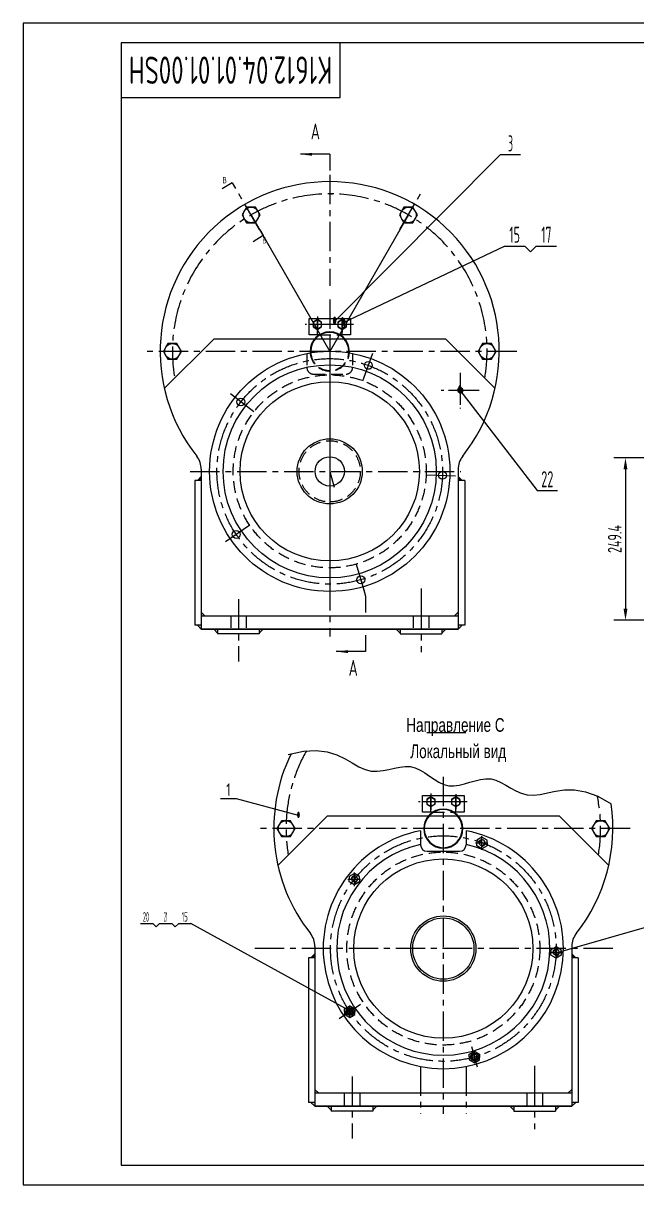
# Model space of a CAD drawing. Header units: millimetres. Extents: x 0 to 2520, y -70 to 1782.
# Drawn here: x 0 to 941, y 0 to 1782 of the extents above; entities that cross this region are included whole.
import ezdxf
from ezdxf.enums import TextEntityAlignment as Align

# ---------------------------------------------------------------- set-up
doc = ezdxf.new("R2010")
doc.units = ezdxf.units.MM
doc.header["$LTSCALE"] = 60
doc.linetypes.add('F', pattern=[0.75, 0.5, -0.25])
doc.linetypes.add('G', pattern=[2, 1.25, -0.25, 0.25, -0.25])
for name, color, linetype in [('01', 7, 'Continuous'), ('02', 1, 'Continuous'), ('04', 2, 'F'), ('05', 4, 'G'), ('08', 1, 'Continuous'), ('11', 3, 'Continuous')]:
    doc.layers.add(name, color=color, linetype=linetype)
doc.styles.get("Standard").update_dxf_attribs({"font": 'isocp', "width": 0.707, "bigfont": 'intecad.shx'})
doc.dimstyles.new('INTE', dxfattribs={"dimscale": 6, "dimtxt": 3.5, "dimasz": 3, "dimexe": 3, "dimexo": 0, "dimgap": 1, "dimtad": 1, "dimdec": 3, "dimdsep": 46, "dimtxsty": 'Standard', "dimcen": 0, "dimclrd": 1, "dimclre": 1, "dimclrt": 3, "dimaunit": 1, "dimadec": 0, "dimazin": 0, "dimtfac": 1, "dimtmove": 0, "dimatfit": 0, "dimfxl": 0, "dimarcsym": 0})

# ---------------------------------------------------------------- blocks, each defined once
blk = doc.blocks.new('*U23', base_point=(251.96, 168.31))
at = {"layer": '01'}
for p, q in [((251.96, 168.31), (251.96, 182.31)), ((195.96, 168.31), (251.96, 168.31))]:
    blk.add_line(p, q, dxfattribs=at)
blk = doc.blocks.new('*U24')
at = {"layer": '01'}
for points in [[(415, 292), (25, 292)], [(25, 292), (25, 5)], [(415, 5), (415, 292)], [(25, 5), (415, 5)]]:
    blk.add_lwpolyline(points, dxfattribs=at)
at = {"layer": '02'}
for points in [[(420, 297), (0, 297)], [(0, 297), (0, 0)], [(420, 0), (420, 297)], [(0, 0), (420, 0)]]:
    blk.add_lwpolyline(points, dxfattribs=at)
blk = doc.blocks.new('*U25', base_point=(4494.68, 17.39))
at = {"layer": '01'}
blk.add_circle((4494.68, 17.39), 1.28, dxfattribs=at)
at = {"layer": '02'}
blk.add_arc((4494.68, 17.39), 1.6, 260, 170, dxfattribs=at)
blk = doc.blocks.new('*D35')
at = {"layer": '08', "color": 1, "lineweight": -2, "ltscale": 0.6}
for p, q in [((1117.8, 1115.4), (905.7, 1115.4)), ((923.7, 1097.4), (923.7, 884)), ((973.9, 866), (905.7, 866))]:
    blk.add_line(p, q, dxfattribs=at)
at = {"layer": '08', "color": 1, "ltscale": 0.6}
for points in [[(920.7, 1097.4), (926.7, 1097.4), (923.7, 1115.4)], [(920.7, 884), (926.7, 884), (923.7, 866)]]:
    blk.add_solid(points, dxfattribs=at)
at = {"layer": 'Defpoints', "color": 0, "ltscale": 0.6}
for p in [(1117.8, 1115.4), (923.7, 866), (973.9, 866)]:
    blk.add_point(p, dxfattribs=at)
at = {"layer": '08', "color": 3, "ltscale": 0.6, "insert": (907.2, 990.7), "char_height": 21, "attachment_point": 5, "rotation": 90}
blk.add_mtext('249.4', dxfattribs=at)
blk = doc.blocks.new('*U62')
at = {"layer": '01'}
for p, q in [((0, 8.9), (-8, 4.3)), ((-8, 4.3), (-8, 0)), ((-8, -4.3), (-8, 0)), ((8, 4.3), (0, 8.9)), ((8, 0), (8, 4.3)), ((0, -8.9), (-8, -4.3)), ((8, -4.3), (0, -8.9)), ((8, 0), (8, -4.3))]:
    blk.add_line(p, q, dxfattribs=at)
blk.add_circle((0, 0), 4, dxfattribs=at)
at = {"layer": '02'}
blk.add_arc((0, 0), 5, 265.8682, 183.1341, dxfattribs=at)
at = {"layer": '05'}
for p, q in [((8.6, 0), (-8.8, 0)), ((0, 9.4), (0, -9.4))]:
    blk.add_line(p, q, dxfattribs=at)
blk = doc.blocks.new('*U63')
at = {"layer": '01'}
for p, q in [((0, 8.9), (-8, 4.3)), ((-8, 4.3), (-8, 0)), ((-8, -4.3), (-8, 0)), ((8, 4.3), (0, 8.9)), ((8, 0), (8, 4.3)), ((8, 0), (8, -4.3)), ((0, -8.9), (-8, -4.3)), ((8, -4.3), (0, -8.9))]:
    blk.add_line(p, q, dxfattribs=at)
at = {"layer": '05'}
for p, q in [((-9.9, 0), (9.3, 0)), ((0, -10.7), (0, 10.3))]:
    blk.add_line(p, q, dxfattribs=at)

msp = doc.modelspace()

# ---------------------------------------------------------------- hatches: boundary and pattern name
at = {"layer": '02', "ltscale": 0.6}
for points in [[(273.0863, 1086.4796), (267.0863, 1080.4796), (273.0863, 1080.4796)], [(667.0863, 1086.4796), (667.0863, 1080.4796), (673.0863, 1080.4796)], [(447.3186, 354.35), (441.3186, 348.35), (447.3186, 348.35)], [(841.3186, 354.35), (841.3186, 348.35), (847.3186, 348.35)]]:
    msp.add_hatch(color=256, dxfattribs=at).paths.add_polyline_path(points)
h = msp.add_hatch(color=256, dxfattribs=at)
h.paths.add_polyline_path([(273.0863, 878.4796), (273.0863, 872.4796), (279.0863, 872.4796)])
h.paths.add_polyline_path([(273.0863, 858.4796), (267.0863, 858.4796), (273.0863, 852.4796)])
h.paths.add_polyline_path([(298.0863, 852.4796), (292.0863, 852.4796), (298.0863, 846.4796)])
h.paths.add_polyline_path([(368.0863, 852.4796), (362.0863, 852.4796), (362.0863, 846.4796)])
h = msp.add_hatch(color=256, dxfattribs=at)
h.paths.add_polyline_path([(578.0863, 852.4796), (572.0863, 852.4796), (578.0863, 846.4796)])
h.paths.add_polyline_path([(648.0863, 852.4796), (642.0863, 852.4796), (642.0863, 846.4796)])
h.paths.add_polyline_path([(667.0863, 878.4796), (661.0863, 872.4796), (667.0863, 872.4796)])
h.paths.add_polyline_path([(673.0863, 858.4796), (667.0863, 858.4796), (667.0863, 852.4796)])
h = msp.add_hatch(color=256, dxfattribs=at)
h.paths.add_polyline_path([(447.3186, 146.35), (447.3186, 140.35), (453.3186, 140.35)])
h.paths.add_polyline_path([(447.3186, 126.35), (441.3186, 126.35), (447.3186, 120.35)])
h.paths.add_polyline_path([(472.3186, 120.35), (466.3186, 120.35), (472.3186, 114.35)])
h.paths.add_polyline_path([(542.3186, 120.35), (536.3186, 120.35), (536.3186, 114.35)])
h = msp.add_hatch(color=256, dxfattribs=at)
h.paths.add_polyline_path([(752.3186, 120.35), (746.3186, 120.35), (752.3186, 114.35)])
h.paths.add_polyline_path([(822.3186, 120.35), (816.3186, 120.35), (816.3186, 114.35)])
h.paths.add_polyline_path([(841.3186, 146.35), (835.3186, 140.35), (841.3186, 140.35)])
h.paths.add_polyline_path([(847.3186, 126.35), (841.3186, 126.35), (841.3186, 120.35)])

# ---------------------------------------------------------------- linework, layer by layer
at = {"ltscale": 0.6}
for p, q in [((438.3863, 1329.2596), (501.8863, 1329.2596)), ((438.3863, 1303.8596), (438.3863, 1329.2596)), ((501.8863, 1329.2596), (501.8863, 1303.8596)), ((453.8391, 1303.8596), (438.3863, 1303.8596)), ((501.8863, 1303.8596), (486.3336, 1303.8596)), ((612.6186, 597.13), (676.1186, 597.13)), ((612.6186, 571.73), (612.6186, 597.13)), ((676.1186, 597.13), (676.1186, 571.73)), ((628.0713, 571.73), (612.6186, 571.73)), ((676.1186, 571.73), (660.5658, 571.73))]:
    msp.add_line(p, q, dxfattribs=at)
for centre in [(451.0863, 1319.7596), (489.1863, 1319.7596), (625.3186, 587.63), (663.4186, 587.63)]:
    msp.add_circle(centre, 6.5, dxfattribs=at)
at = {"layer": '01', "ltscale": 0.6}
for p, q in [((470.0863, 1580.967), (470.0863, 1555.967)), ((320.4596, 1537.0321), (325.5174, 1528.4054)), ((362.4177, 1465.4671), (367.6427, 1456.9407)), ((362.8301, 1464.7942), (368.0551, 1456.2678)), ((470.0863, 1188.1092), (470.0863, 1183.3796)), ((470.0863, 1119.4796), (470.0863, 1094.4796)), ((470.0863, 1119.4796), (470.0863, 1094.4796)), ((273.0863, 1097.8084), (273.0863, 852.4796)), ((470.0863, 1094.4796), (470.0863, 1079.4796)), ((470.0863, 1094.4796), (476.9773, 1070.448)), ((667.0863, 1097.8084), (667.0863, 852.4796)), ((263.0863, 1080.4796), (263.0863, 858.4796)), ((677.0863, 1080.4796), (677.0863, 858.4796)), ((518.1373, 926.9059), (525.0282, 902.8744)), ((525.0282, 902.8744), (525.0282, 877.8744)), ((667.0863, 872.4796), (273.0863, 872.4796)), ((525.0282, 842.9943), (525.0282, 817.9943)), ((447.3186, 365.6788), (447.3186, 120.35)), ((841.3186, 365.6788), (841.3186, 120.35)), ((437.3186, 348.35), (437.3186, 126.35)), ((851.3186, 348.35), (851.3186, 126.35)), ((841.3186, 140.35), (447.3186, 140.35))]:
    msp.add_line(p, q, dxfattribs=at)
at = {"layer": '01', "color": 7, "linetype": 'Continuous', "ltscale": 0.6}
for p, q in [((292.0863, 1297.4796), (216.3518, 1221.7451)), ((648.0863, 1297.4796), (292.0863, 1297.4796)), ((648.0863, 1297.4796), (723.8208, 1221.7451)), ((273.0863, 1080.4796), (263.0863, 1080.4796)), ((267.0863, 1080.4796), (273.0863, 1086.4796)), ((673.0863, 1080.4796), (667.0863, 1086.4796)), ((677.0863, 1080.4796), (667.0863, 1080.4796)), ((273.0863, 878.4796), (279.0863, 872.4796)), ((667.0863, 878.4796), (661.0863, 872.4796)), ((273.0863, 858.4796), (263.0863, 858.4796)), ((267.0863, 858.4796), (273.0863, 852.4796)), ((677.0863, 858.4796), (667.0863, 858.4796)), ((673.0863, 858.4796), (667.0863, 852.4796)), ((667.0863, 852.4796), (273.0863, 852.4796)), ((273.0863, 852.4796), (667.0863, 852.4796)), ((292.0863, 852.4796), (298.0863, 846.4796)), ((298.0863, 852.4796), (298.0863, 845.0496)), ((362.0863, 845.0496), (298.0863, 845.0496)), ((368.0863, 852.4796), (362.0863, 846.4796)), ((362.0863, 852.4796), (362.0863, 845.0496)), ((572.0863, 852.4796), (578.0863, 846.4796)), ((578.0863, 852.4796), (578.0863, 845.0496)), ((578.0863, 845.0496), (642.0863, 845.0496)), ((642.0863, 852.4796), (642.0863, 845.0496)), ((648.0863, 852.4796), (642.0863, 846.4796)), ((466.3186, 565.35), (390.5841, 489.6155)), ((822.3186, 565.35), (466.3186, 565.35)), ((822.3186, 565.35), (898.0531, 489.6155)), ((609.3186, 543.2452), (609.3186, 521.6)), ((679.3186, 543.2452), (679.3186, 521.6)), ((619.3186, 511.6), (669.3186, 511.6)), ((447.3186, 348.35), (437.3186, 348.35)), ((441.3186, 348.35), (447.3186, 354.35)), ((847.3186, 348.35), (841.3186, 354.35)), ((851.3186, 348.35), (841.3186, 348.35)), ((447.3186, 146.35), (453.3186, 140.35)), ((841.3186, 146.35), (835.3186, 140.35)), ((447.3186, 126.35), (437.3186, 126.35)), ((441.3186, 126.35), (447.3186, 120.35)), ((851.3186, 126.35), (841.3186, 126.35)), ((847.3186, 126.35), (841.3186, 120.35)), ((841.3186, 120.35), (447.3186, 120.35)), ((447.3186, 120.35), (841.3186, 120.35)), ((466.3186, 120.35), (472.3186, 114.35)), ((472.3186, 120.35), (472.3186, 112.92)), ((536.3186, 112.92), (472.3186, 112.92)), ((542.3186, 120.35), (536.3186, 114.35)), ((536.3186, 120.35), (536.3186, 112.92)), ((746.3186, 120.35), (752.3186, 114.35)), ((752.3186, 120.35), (752.3186, 112.92)), ((752.3186, 112.92), (816.3186, 112.92)), ((816.3186, 120.35), (816.3186, 112.92)), ((822.3186, 120.35), (816.3186, 114.35))]:
    msp.add_line(p, q, dxfattribs=at)
at = {"layer": '01', "ltscale": 0.6}
for points in [[(356.3645, 1475.9515), (363.2927, 1487.9515), (356.3645, 1499.9515), (342.5081, 1499.9515), (335.5799, 1487.9515), (342.5081, 1475.9515)], [(597.6645, 1475.9515), (604.5927, 1487.9515), (597.6645, 1499.9515), (583.8081, 1499.9515), (576.8799, 1487.9515), (583.8081, 1475.9515)], [(235.7151, 1266.4796), (242.6433, 1278.4796), (235.7151, 1290.4796), (221.8586, 1290.4796), (214.9304, 1278.4796), (221.8586, 1266.4796)], [(718.314, 1266.4796), (725.2422, 1278.4796), (718.314, 1290.4796), (704.4576, 1290.4796), (697.5294, 1278.4796), (704.4576, 1266.4796)], [(409.9473, 534.35), (416.8755, 546.35), (409.9473, 558.35), (396.0909, 558.35), (389.1627, 546.35), (396.0909, 534.35)], [(892.5462, 534.35), (899.4744, 546.35), (892.5462, 558.35), (878.6898, 558.35), (871.7616, 546.35), (878.6898, 534.35)]]:
    msp.add_lwpolyline(points, close=True, dxfattribs=at)
at = {"layer": '01', "color": 7, "linetype": 'Continuous', "ltscale": 0.6}
for points in [[(444.5863, 1316.0068), (451.0863, 1312.254), (457.5863, 1316.0068), (457.5863, 1323.5123), (451.0863, 1327.2651), (444.5863, 1323.5123)], [(482.5863, 1316.0068), (489.0863, 1312.254), (495.5863, 1316.0068), (495.5863, 1323.5123), (489.0863, 1327.2651), (482.5863, 1323.5123)], [(618.8186, 583.8772), (625.3186, 580.1244), (631.8186, 583.8772), (631.8186, 591.3828), (625.3186, 595.1356), (618.8186, 591.3828)], [(656.8186, 583.8772), (663.3186, 580.1244), (669.8186, 583.8772), (669.8186, 591.3828), (663.3186, 595.1356), (656.8186, 591.3828)]]:
    msp.add_lwpolyline(points, close=True, dxfattribs=at)
at = {"layer": '01', "ltscale": 0.6}
for centre, radius in [((349.4363, 1487.9515), 12), ((590.7363, 1487.9515), 12), ((228.7869, 1278.4796), 12), ((711.3858, 1278.4796), 12), ((470.0863, 1094.4796), 184.25), ((470.0863, 1094.4796), 163.5), ((529.2558, 1257.0464), 6), ((470.0863, 1094.4796), 137.5), ((333.7605, 1200.989), 6), ((470.0863, 1094.4796), 50), ((470.0863, 1094.4796), 22.5), ((642.9809, 1088.4419), 6), ((326.6628, 997.7392), 6), ((517.7716, 928.1813), 6), ((403.0191, 546.35), 12), ((885.618, 546.35), 12), ((644.3186, 362.35), 137.5), ((644.3186, 362.35), 47), ((500.8951, 265.6096), 6), ((692.0038, 196.0517), 6)]:
    msp.add_circle(centre, radius, dxfattribs=at)
at = {"layer": '01', "color": 7, "linetype": 'Continuous', "ltscale": 0.6}
msp.add_circle((644.3186, 362.35), 50, dxfattribs=at)
for centre, radius, start, end in [((470.0863, 1278.9796), 260, 321.6510493, 218.3489507), ((470.0863, 1278.4796), 30.135, 0, 180), ((470.0863, 1278.4796), 30.135, 180, 184.2200361), ((470.0863, 1278.4796), 29.217, 180, 184.0617523), ((470.0863, 1278.4796), 29.217, 355.9242072, 0), ((470.0863, 1278.4796), 30.135, 355.7799639, 0), ((644.3186, 546.85), 260, 153.9468642, 218.3489507), ((644.3186, 546.35), 30.135, 0, 180), ((644.3186, 546.85), 260, 321.6510493, 8.2742232), ((644.3186, 546.35), 30.135, 180, 0), ((644.3186, 546.35), 29.217, 180, 0), ((619.3186, 521.6), 10, 180, 270), ((669.3186, 521.6), 10, 270, 0)]:
    msp.add_arc(centre, radius, start, end, dxfattribs=at)
at = {"layer": '01', "ltscale": 0.6}
for centre, radius, start, end in [((470.0863, 1278.4796), 29.217, 0, 180), ((241.0863, 1097.8084), 32, 0, 38.3489507), ((699.0863, 1097.8084), 32, 141.6510493, 180), ((644.3186, 546.35), 29.217, 0, 180), ((644.3186, 362.35), 184.25, 100.9504087, 79.0495913), ((644.3186, 362.35), 163.5, 102.3608123, 77.6391877), ((415.3186, 365.6788), 32, 0, 38.3489507), ((873.3186, 365.6788), 32, 141.6510493, 180)]:
    msp.add_arc(centre, radius, start, end, dxfattribs=at)
at = {"layer": '02', "ltscale": 0.6}
for p, q in [((470.0863, 1580.967), (425.0863, 1580.967)), ((477.5178, 1324.5981), (731.8298, 1580.3582)), ((731.8298, 1580.3582), (762.8298, 1580.3582)), ((320.4596, 1537.0321), (304.9317, 1527.9281)), ((349.4363, 1487.9515), (470.0863, 1278.4796)), ((590.7363, 1487.9515), (470.0863, 1278.4796)), ((368.0551, 1456.2678), (352.7076, 1446.8628)), ((491.1373, 1322.6837), (738.1887, 1440.1411)), ((738.1887, 1440.1411), (769.1887, 1440.1411)), ((769.1887, 1440.1411), (778.0275, 1431.3022)), ((778.0275, 1431.3022), (786.8663, 1440.1411)), ((786.8663, 1440.1411), (817.8663, 1440.1411)), ((669.6286, 1219.1691), (788.2441, 1065.016)), ((788.2441, 1065.016), (819.2441, 1065.016)), ((525.0282, 817.9943), (480.0282, 817.9943)), ((327.1701, 592.1555), (302.3701, 592.1555)), ((422.1372, 566.5255), (327.1701, 592.1555)), ((179.9862, 400.8072), (198.5862, 400.8072)), ((198.5862, 400.8072), (203.8895, 395.5039)), ((203.8895, 395.5039), (209.1928, 400.8072)), ((209.1928, 400.8072), (227.7928, 400.8072)), ((227.7928, 400.8072), (233.0961, 395.5039)), ((233.0961, 395.5039), (238.3994, 400.8072)), ((238.3994, 400.8072), (256.9994, 400.8072)), ((499.1307, 267.7564), (256.9994, 400.8072)), ((817.2963, 355.8744), (974.4777, 400.8072))]:
    msp.add_line(p, q, dxfattribs=at)
for points in [[(425.0863, 1580.967, 0, 4.5, 0), (443.0863, 1580.967, 0, 0, 0)], [(304.9317, 1527.9281, 0, 1.8, 0), (311.1429, 1531.5697, 0, 0, 0)], [(352.7076, 1446.8628, 0, 1.8, 0), (358.8466, 1450.6248, 0, 0, 0)], [(480.0282, 817.9943, 0, 4.5, 0), (498.0282, 817.9943, 0, 0, 0)]]:
    msp.add_lwpolyline(points, format="xyseb", dxfattribs=at)
msp.add_lwpolyline([(406.4966, 660.0927), (429.6098, 665.2723), (449.422, 666.2662), (466.3867, 664.0145), (480.957, 659.4573), (493.5862, 653.5346), (504.7276, 647.1866), (514.8343, 641.3534), (524.3598, 636.975), (533.6784, 634.7462), (542.8494, 634.3808), (551.8532, 635.3475), (560.6703, 637.1148), (569.2813, 639.1511), (577.6665, 640.9251), (585.8064, 641.9053), (593.6815, 641.5603), (601.2873, 639.5246), (608.6799, 636.0963), (615.9303, 631.7397), (623.1097, 626.9189), (630.289, 622.0981), (637.5394, 617.7415), (644.932, 614.3132), (652.5379, 612.2775), (660.4044, 611.9437), (668.4841, 613.0024), (676.7061, 614.9894), (684.9991, 617.4407), (693.2921, 619.8919), (701.5141, 621.879), (709.5938, 622.9377), (717.4603, 622.6039), (725.0777, 620.5762), (732.5512, 617.2049), (740.0212, 613.0027), (747.628, 608.4826), (755.5121, 604.1576), (763.814, 600.5406), (772.6739, 598.1445), (782.2324, 597.4823), (792.6317, 598.8093), (804.021, 601.3505), (816.5515, 604.0732), (830.3744, 605.9447), (845.6408, 605.9325), (862.5017, 603.0039), (881.1085, 596.1262), (901.6121, 584.2669)], dxfattribs=at)
for centre in [(703.488, 524.4168), (507.9927, 468.8594), (817.2132, 356.3124)]:
    msp.add_arc(centre, 5, 260, 170, dxfattribs=at)
at = {"layer": '04', "ltscale": 0.6}
for p, q in [((453.8391, 1303.8596), (486.3336, 1303.8596)), ((628.0713, 571.73), (660.5658, 571.73))]:
    msp.add_line(p, q, dxfattribs=at)
at = {"layer": '04', "color": 2, "linetype": 'F', "ltscale": 0.6}
for p, q in [((435.0863, 1275.3747), (435.0863, 1253.7296)), ((505.0863, 1275.3747), (505.0863, 1253.7296)), ((445.0863, 1243.7296), (495.0863, 1243.7296)), ((318.1863, 872.4796), (318.1863, 845.0496)), ((341.9863, 872.4796), (341.9863, 845.0496)), ((598.1863, 872.4796), (598.1863, 845.0496)), ((621.9863, 872.4796), (621.9863, 845.0496)), ((492.4186, 140.35), (492.4186, 112.92)), ((516.2186, 140.35), (516.2186, 112.92)), ((772.4186, 140.35), (772.4186, 112.92)), ((796.2186, 140.35), (796.2186, 112.92))]:
    msp.add_line(p, q, dxfattribs=at)
for centre, radius in [((470.0863, 1094.4796), 148), ((470.0863, 1094.4796), 47), ((703.488, 524.4168), 4), ((644.3186, 362.35), 148), ((507.9927, 468.8594), 4), ((817.2132, 356.3124), 4)]:
    msp.add_circle(centre, radius, dxfattribs=at)
for centre, radius, start, end in [((470.0863, 1278.4796), 30.135, 184.2200361, 355.7799639), ((470.0863, 1278.4796), 29.217, 184.0617523, 355.9242072), ((445.0863, 1253.7296), 10, 180, 270), ((495.0863, 1253.7296), 10, 270, 0)]:
    msp.add_arc(centre, radius, start, end, dxfattribs=at)
at = {"layer": '05', "color": 4, "linetype": 'G', "ltscale": 0.6}
for p, q in [((470.0863, 1549.2244), (470.0863, 1378.955)), ((470.0863, 1357.9057), (470.0863, 840.9702)), ((506.625, 1319.7596), (432.249, 1319.7596)), ((451.0863, 1303.8596), (451.0863, 1329.2596)), ((489.1863, 1303.8596), (489.1863, 1329.2596)), ((470.0863, 1295.3469), (470.0863, 894.7416)), ((520.7053, 1233.5541), (538.2601, 1281.7854)), ((670.0863, 1245.8883), (670.0863, 1191.0708)), ((353.4607, 1185.5975), (313.0147, 1217.1973)), ((697.4951, 1218.4796), (642.6776, 1218.4796)), ((617.9962, 1089.3144), (669.2916, 1087.5232)), ((347.3888, 1011.719), (304.837, 983.0175)), ((510.8807, 952.2128), (525.0282, 902.8744)), ((610.0863, 914.5965), (610.0863, 861.8092)), ((330.0863, 898.198), (330.0863, 803.0153)), ((610.0863, 898.198), (610.0863, 817.2217)), ((644.3186, 625.7762), (644.3186, 108.8406)), ((625.3186, 571.73), (625.3186, 597.13)), ((663.4186, 571.73), (663.4186, 597.13)), ((680.8572, 587.63), (606.4813, 587.63)), ((904.3045, 362.35), (353.1421, 362.35)), ((809.5081, 356.5815), (825.5285, 356.022)), ((687.3343, 212.3362), (696.3958, 180.7349)), ((609.3186, 181.4548), (609.3186, 108.8406)), ((679.3186, 181.4548), (679.3186, 108.8406)), ((784.3186, 182.467), (784.3186, 129.6796)), ((504.3186, 166.0684), (504.3186, 70.8858)), ((784.3186, 166.0684), (784.3186, 85.0922))]:
    msp.add_line(p, q, dxfattribs=at)
at = {"layer": '05', "ltscale": 0.6}
for p, q in [((362.4177, 1465.4671), (329.9707, 1521.667)), ((470.0863, 1520.2796), (474.4197, 1520.2796)), ((577.755, 1465.4671), (610.202, 1521.667)), ((463.5492, 1319.7596), (438.6235, 1319.7596)), ((451.0863, 1332.2224), (451.0863, 1307.2967)), ((500.5913, 1319.7596), (477.5814, 1319.7596)), ((489.0863, 1331.2645), (489.0863, 1308.2546)), ((756.8645, 1278.4796), (187.1499, 1278.4796)), ((670.0863, 1241.6042), (670.0863, 1189.2347)), ((699.3312, 1218.4796), (640.8415, 1218.4796)), ((256.1687, 1094.4796), (671.3091, 1094.4796)), ((625.3186, 600.0928), (625.3186, 575.1672)), ((663.3186, 599.135), (663.3186, 576.125)), ((637.7814, 587.63), (612.8557, 587.63)), ((674.8235, 587.63), (651.8136, 587.63)), ((931.0968, 546.35), (361.3821, 546.35)), ((517.3797, 276.7287), (484.7102, 254.6928))]:
    msp.add_line(p, q, dxfattribs=at)
at = {"layer": '05', "color": 4, "linetype": 'G', "ltscale": 0.6}
msp.add_circle((470.0863, 1094.4796), 173, dxfattribs=at)
msp.add_circle((470.0863, 1094.4796), 173, dxfattribs=at)
at = {"layer": '05', "ltscale": 0.6}
msp.add_circle((644.3186, 362.35), 173, dxfattribs=at)
at = {"layer": '05', "color": 4, "linetype": 'G', "ltscale": 0.6}
for centre, start, end in [((470.0863, 1278.9796), 350.2601486, 189.7398514), ((644.3186, 546.85), 150.546079, 189.7398514), ((644.3186, 546.85), 350.2601486, 11.8392121)]:
    msp.add_arc(centre, 241.3, start, end, dxfattribs=at)
at = {"layer": '11', "ltscale": 0.6}
msp.add_line((618.9329, 693.9378), (678.8205, 693.9378), dxfattribs=at)

# ---------------------------------------------------------------- block references
at = {"layer": '01', "xscale": 6, "yscale": 6, "zscale": 6}
msp.add_blockref('*U24', (0, 0), dxfattribs=at)
at = {"layer": '02', "ltscale": 0.6, "xscale": 2.711151487517782, "yscale": 2.711151487518464, "zscale": 2.711151487518364}
msp.add_blockref('*U25', (670.0863, 1218.4796), dxfattribs=at)
at = {"layer": '04', "xscale": 6, "yscale": 6, "zscale": 6}
msp.add_blockref('*U23', (486, 1668), dxfattribs=at)
at = {"layer": '05', "ltscale": 0.6}
for p in [(703.488, 524.4168), (507.9927, 468.8594), (817.2132, 356.3124)]:
    msp.add_blockref('*U63', p, dxfattribs=at)
at = {"layer": '05', "ltscale": 0.6, "rotation": 180}
for p in [(500.7697, 265.6096), (692.0038, 196.1363)]:
    msp.add_blockref('*U62', p, dxfattribs=at)

# ---------------------------------------------------------------- texts
at = {"layer": '01', "char_height": 21, "attachment_point": 1}
for s, insert in [('{\\fArial|b0|i0|c204|p34;\\C3;Направление С}', (587.5226, 715.881)), ('{\\fArial|b0|i0|c204|p34;\\C3;Локальный вид}', (593.6856, 675.5137))]:
    msp.add_mtext(s, dxfattribs=dict(at, insert=insert))
at = {"layer": '02', "ltscale": 0.6, "width": 0.605172}
for height, p, p2 in [(10, (474.5178, 1319.5981), (480.5178, 1319.5981)), (10, (488.1373, 1317.6837), (494.1373, 1317.6837)), (10, (666.6286, 1214.1691), (672.6286, 1214.1691)), (8, (419.7372, 562.5255), (424.5372, 562.5255)), (8, (814.8963, 351.8744), (819.6963, 351.8744)), (6, (497.3307, 264.7564), (500.9307, 264.7564))]:
    msp.add_text('\\M+5A1F1', height=height, dxfattribs=at).set_placement(p, p2, align=Align.FIT)
at = {"layer": '11', "width": 0.665941}
msp.add_text('K1612.04.01.01.00SH', height=42, rotation=180, dxfattribs=at).set_placement((474, 1731), (162, 1731), align=Align.FIT)
at = {"layer": '11', "ltscale": 0.6, "width": 0.707}
for s, height, p in [('A', 24.5, (441.0806, 1596.3969)), ('B', 9.8, (305.6422, 1533.4425)), ('B', 9.8, (366.708, 1441.2366)), ('A', 24.5, (499.1157, 773.4395))]:
    msp.add_text(s, height=height, dxfattribs=at).set_placement(p, align=Align.BOTTOM_LEFT)
at = {"layer": '11', "ltscale": 0.6}
for s, height, width, p, p2 in [('3', 24.7487, 0.527686, (743.4679, 1585.3582), (751.1917, 1585.3582)), ('15', 24.74874, 0.609833, (745.4525, 1445.1411), (761.9248, 1445.1411)), ('17', 24.74874, 0.606, (794.4925, 1445.1411), (810.2401, 1445.1411)), ('22', 24.74874, 0.573679, (794.4441, 1070.016), (813.0441, 1070.016)), ('1', 19.799, 1.01, (311.2706, 596.1555), (318.2695, 596.1555)), ('20', 14.84924, 0.509165, (183.5234, 403.4789), (192.9803, 403.4789)), ('21', 14.84924, 0.343077, (215.8183, 403.8072), (221.1674, 403.8072)), ('15', 14.84924, 0.583511, (242.971, 403.8072), (252.4279, 403.8072))]:
    msp.add_text(s, height=height, dxfattribs=dict(at, width=width)).set_placement(p, p2, align=Align.FIT)

# ---------------------------------------------------------------- dimensions: what is measured, and where the dimension line sits
at = {"layer": '08', "ltscale": 0.6}
dim = msp.add_linear_dim(base=(923.6561, 866.0094), p1=(1117.7866, 1115.4394), p2=(973.8644, 866.0094), angle=90, text='249.4', dimstyle='INTE', dxfattribs=at)
dim.commit()
dim.dimension.update_dxf_attribs({"geometry": '*D35', "text_midpoint": (907.1541, 990.7244)})

doc.saveas('drawing.dxf')
